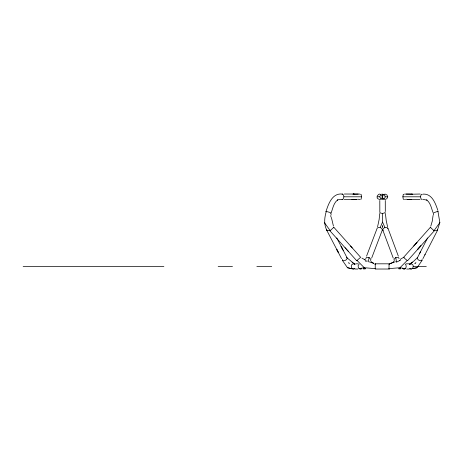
<?xml version="1.0" encoding="UTF-8"?>
<svg xmlns="http://www.w3.org/2000/svg" width="463" height="463" viewBox="0 0 463 463"><rect width="100%" height="100%" fill="white"/><g stroke="black" fill="none" stroke-linecap="round" stroke-linejoin="round"><path stroke-width="0.69" d="M385.06 212.06L385.054 212.795L382.56 213.443L382.554 222.107L384.898 227.46L383.271 228.572L382.756 229.943L393.261 258.151M375.51 264.211L375.516 263.829L375.522 264.153M375.528 268.633L375.522 269.02L375.51 268.69M382.421 195.56L382.444 194.119L381.94 194.049M389.302 264.211L389.308 263.823L389.319 264.153M389.319 268.633L389.314 269.015L389.302 268.69M365.839 258.649L366.32 257.544L369.046 257.497L370.932 259.39L370.458 260.495M375.244 268.69L375.238 269.026L375.238 263.817L375.244 264.211M389.036 269.026L389.036 268.69M382.617 227.177L382.646 225.765M368.374 261.884L369.046 257.497M433.495 214.942L433.264 213.35L433.709 212.795L437.251 211.504L438.195 211.736M348.355 251.374L329.957 230.84L330.229 230.447M333.574 227.46L333.846 227.292L329.957 230.84M337.677 251.206L338.389 252.572L326.722 230.209L326.756 229.561M360.613 194.31L361.094 194.31L361.51 196.798L361.094 199.281L360.613 199.281M382.664 226.691L382.716 225.811M403.8 199.281L403.302 199.281L402.868 196.798L403.302 194.31L403.8 194.31M430.839 227.13L430.399 227.292L430.648 227.686L434.277 230.84L417.528 249.545L419.246 247.624M434.277 230.84L434.028 230.447M329.639 230.447L327.034 230.672C323.712 224.555 324.372 217.882 326.288 211.412L329.853 212.43L330.923 213.119L330.698 213.443M379.753 213.472L379.122 219.549L377.912 225.278M382.554 227.333L382.571 226.61M433.061 215.532L432.292 221.048L430.81 226.106M387.861 228.855L387.537 227.686L384.898 227.46M326.166 211.817L325.998 211.504C328.498 203.737 332.359 192.741 342.562 194.061L343.488 194.935L343.916 196.798L343.054 199.281L338.951 199.53L337.255 200.109L337.66 199.894C333.476 203.025 332.764 208.749 330.993 213.35M422.273 199.281L421.266 199.281L420.392 196.798L421.266 194.31L422.273 194.31M342.406 259.361L342.516 260.536L347.476 267.724L349.86 268.216M437.952 211.412L439.85 222.61L437.246 230.672L434.624 230.447M393.857 261.063C393.185 262.909 393.452 262.18 391.299 263.204M377.067 196.798L377.31 195.803L378.74 194.31L379.701 194.061L381.489 194.935L382.328 196.798L382.085 197.794L380.655 199.281L379.701 199.53C373.398 197.551 380.268 194.686 380.627 198.662M382.351 196.798L383.3 194.935L385.1 194.061L386.9 194.935L387.734 196.798L386.9 198.662L385.1 199.53L383.3 198.662L382.143 196.792M379.758 196.798L380.627 194.935M383.486 194.31L384.979 195.803L384.979 197.794L383.486 199.281L381.5 199.281M377.548 226.731L377.791 225.765M366.557 256.143L377.183 228.19L378.3 227.379L380.204 227.46L382.554 222.107M371.639 258.151L382.363 229.943L381.83 228.572L380.204 227.46M420.456 251.866L417.308 258.007C417.516 260.061 420.167 261.271 421.978 260.536L422.1 259.361M422.933 258.667L425.098 254.436M427.586 237.953L419.484 253.741M424.837 254.934L437.564 230.204L437.541 229.561M382.247 195.618L382.716 194.773M382.612 197.973L382.137 198.818M433.993 230.672L439.85 222.61M365.151 259.072L364.624 259.853M414.75 268.199L417.07 267.724L421.978 260.536M437.246 230.672L437.564 230.204M404.564 269.015L405.385 268.633L406.242 266.833L405.901 264.813L405.223 264.153M411.514 269.015L412.903 267.846L413.187 265.762L412.857 264.813L411.3 263.817L409.552 264.211M345.045 247.676L356.713 260.744L356.909 260.495M333.846 227.292L360.636 257.289L356.713 260.744M413.714 246.027L430.399 227.292M415.38 244.151L417.007 242.334L403.626 257.289L404.928 258.649L407.556 260.744L420.919 245.749L419.206 247.676M417.545 257.497L414.044 260.895L409.79 264.107L412.394 262.249M359.126 264.153L358.107 265.762L358.391 267.846L359.786 269.02L361.788 268.69M389.03 269.015L389.024 268.633L399.98 267.724L407.127 260.536M415.959 262.654L415.49 263.071M403.719 257.781L404.049 257.497L403.626 257.289M414.715 263.684L415.039 263.447A2.593 0.515 -43.9 0 0 415.49 263.077M402.793 257.793L400.304 259.321M399.054 258.649L398.562 257.544L395.819 257.497L393.944 259.39L394.441 260.49M400.611 260.073L399.702 260.565M342.07 194.31L342.562 194.061M409.628 264.211L410.455 263.823M396.467 262.127L398.325 261.265A37.746 26.131 -22.7 0 0 399.685 260.536M354.832 268.69L353.032 269.02M354.756 268.69L352.951 269.02L347.476 267.724M360.718 269.026L361.597 268.69M395.419 261.711L390.02 263.499M358.883 199.281L357.465 199.281M406.989 199.281L405.559 199.281M325.998 211.504L326.288 211.412M390.98 263.308L389.985 263.609M412.336 268.633L417.07 267.724M412.678 268.569L413.934 268.285M358.964 268.633L364.283 267.724L375.233 268.633M353.72 199.327L344.2 199.57M411.213 194.228L420.138 194.026M363.281 268.829L365.672 268.725L363.64 268.858M423.13 199.443L427.048 200.109L426.637 199.894C430.573 202.806 431.348 208.113 432.974 212.448M407.307 199.489L419.999 199.576M382.455 196.798L382.687 196.792M358.171 194.061L354.513 194.165M404.488 199.507L404.951 199.495M359.913 194.084L344.345 194.02M407.301 199.431L411.428 199.512L409.524 199.287M404.76 269.015L402.764 268.69M411.601 269.015L409.714 268.69M385.251 196.792L387.734 196.798M355.729 263.817L358.298 263.817M376.101 263.817L388.451 263.817M406.086 263.817L409.246 263.817M23.15 266.422L163.885 266.422M218.166 266.422L232.472 266.422M256.849 266.422L271.729 266.422M413.407 266.422L426.301 266.422M355.162 269.026L357.87 269.026M376.101 269.026L388.445 269.026M406.682 269.026L409.39 269.026M420.392 196.798L402.868 196.798M343.916 196.798L361.51 196.798M356.736 199.426L351.938 199.466L356.666 199.478M406.277 194.061L412.44 194.124L404.569 194.084M359.317 199.495L359.826 199.507M423.008 194.119C432.158 193.482 435.469 203.46 437.871 210.457M354.201 194.159L352.956 194.084L354.236 194.234M400.304 268.806L398.649 268.737L400.686 268.795M382.56 213.443L380.696 213.119L379.834 212.43L379.805 200.462M410.01 199.35L411.127 199.489L409.998 199.345M399.98 267.724L405.385 268.633M350.694 268.303L352.216 268.633M374.677 264.049L375.094 264.13M373.757 263.343L369.335 261.896M373.849 263.302C371.546 262.284 371.615 262.92 371.002 261.051M346.318 257.272L354.589 264.055M342.516 260.536C344.327 261.277 346.961 260.056 347.186 258.007L341.063 246.235L342.302 248.608M409.79 268.69L410.669 269.026M402.949 268.69L403.834 269.026M367.014 260.935L367.466 261.138M354.918 264.211L353.165 263.817L351.602 264.813L351.261 266.833L352.123 268.633M354.172 263.829L354.994 264.211M366.378 261.514L365.457 261.068M342.07 199.281L342.562 199.53M366.117 260.507L361.887 258.053M354.826 264.107L353.634 263.366M353.437 263.406L352.14 262.261M348.986 263.071L348.512 262.66M364.283 267.724L357.118 260.536M382.675 198.772L382.235 197.967M382.125 194.767L382.594 195.618M350.549 246.027L352.262 247.942M324.378 222.61L330.235 230.672M382.756 229.943L383.156 230.447M326.722 230.209L327.034 230.672M336.769 237.953L343.28 250.489M341.549 258.672L336.711 249.337L337.417 250.709M387.936 228.19L398.342 256.137M333.435 226.112L331.381 217.448M387.56 226.743L386.211 220.515L385.407 213.472M395.819 257.497L396.426 261.89M331.068 214.323L331.109 214.815M330.889 216.968L330.808 215.445M389.042 264.211L389.036 263.823L389.024 268.633M385.28 200.462L385.303 211.452M349.455 263.447A2.604 0.44 42.2 0 1 348.992 263.082M354.392 194.24L353.263 194.101L354.398 194.246"/></g></svg>
